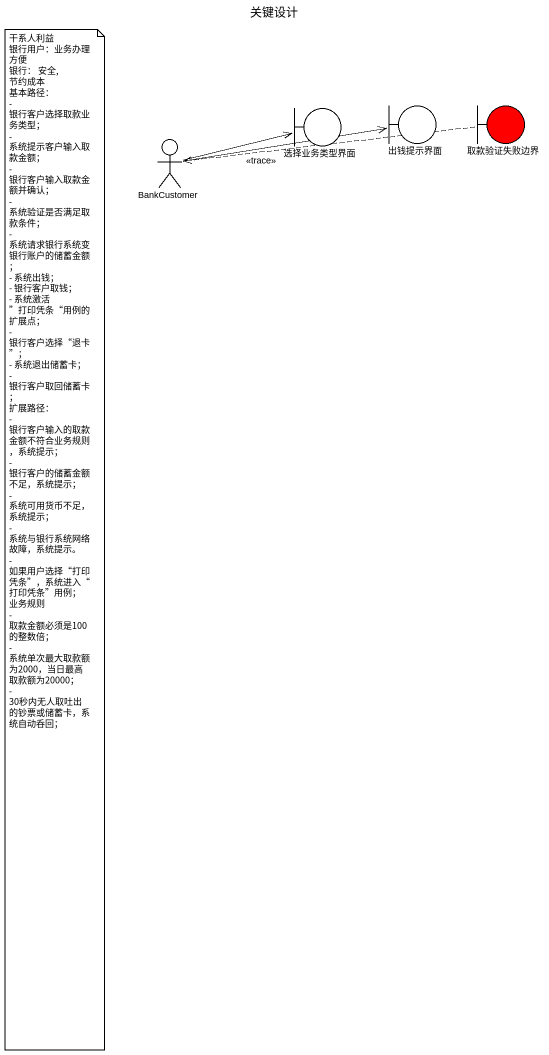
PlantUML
@startuml
title 关键设计
boundary 选择业务类型界面
boundary 出钱提示界面
boundary 取款验证失败边界 #FF0000
actor BankCustomer
取款验证失败边界 .left.> BankCustomer : <<trace>>
BankCustomer -right-> 选择业务类型界面
BankCustomer -right-> 出钱提示界面
note as N1
  干系人利益
  银行用户：业务办理方便
  银行： 安全, 节约成本
  基本路径：
  - 银行客户选择取款业务类型；
  - 系统提示客户输入取款金额；
  - 银行客户输入取款金额并确认；
  - 系统验证是否满足取款条件；
  - 系统请求银行系统变银行账户的储蓄金额；
  - 系统出钱；
  - 银行客户取钱；
  - 系统激活 ”打印凭条“用例的扩展点；
  - 银行客户选择“退卡”；
  - 系统退出储蓄卡；
  - 银行客户取回储蓄卡；
  扩展路径：
  - 银行客户输入的取款金额不符合业务规则，系统提示；
  - 银行客户的储蓄金额不足，系统提示；
  - 系统可用货币不足，系统提示；
  - 系统与银行系统网络故障，系统提示。
  - 如果用户选择“打印凭条”，系统进入“打印凭条”用例；
  业务规则
  - 取款金额必须是100的整数倍；
  - 系统单次最大取款额为2000，当日最高取款额为20000；
  - 30秒内无人取吐出的钞票或储蓄卡，系统自动呑回；
end note
@enduml
